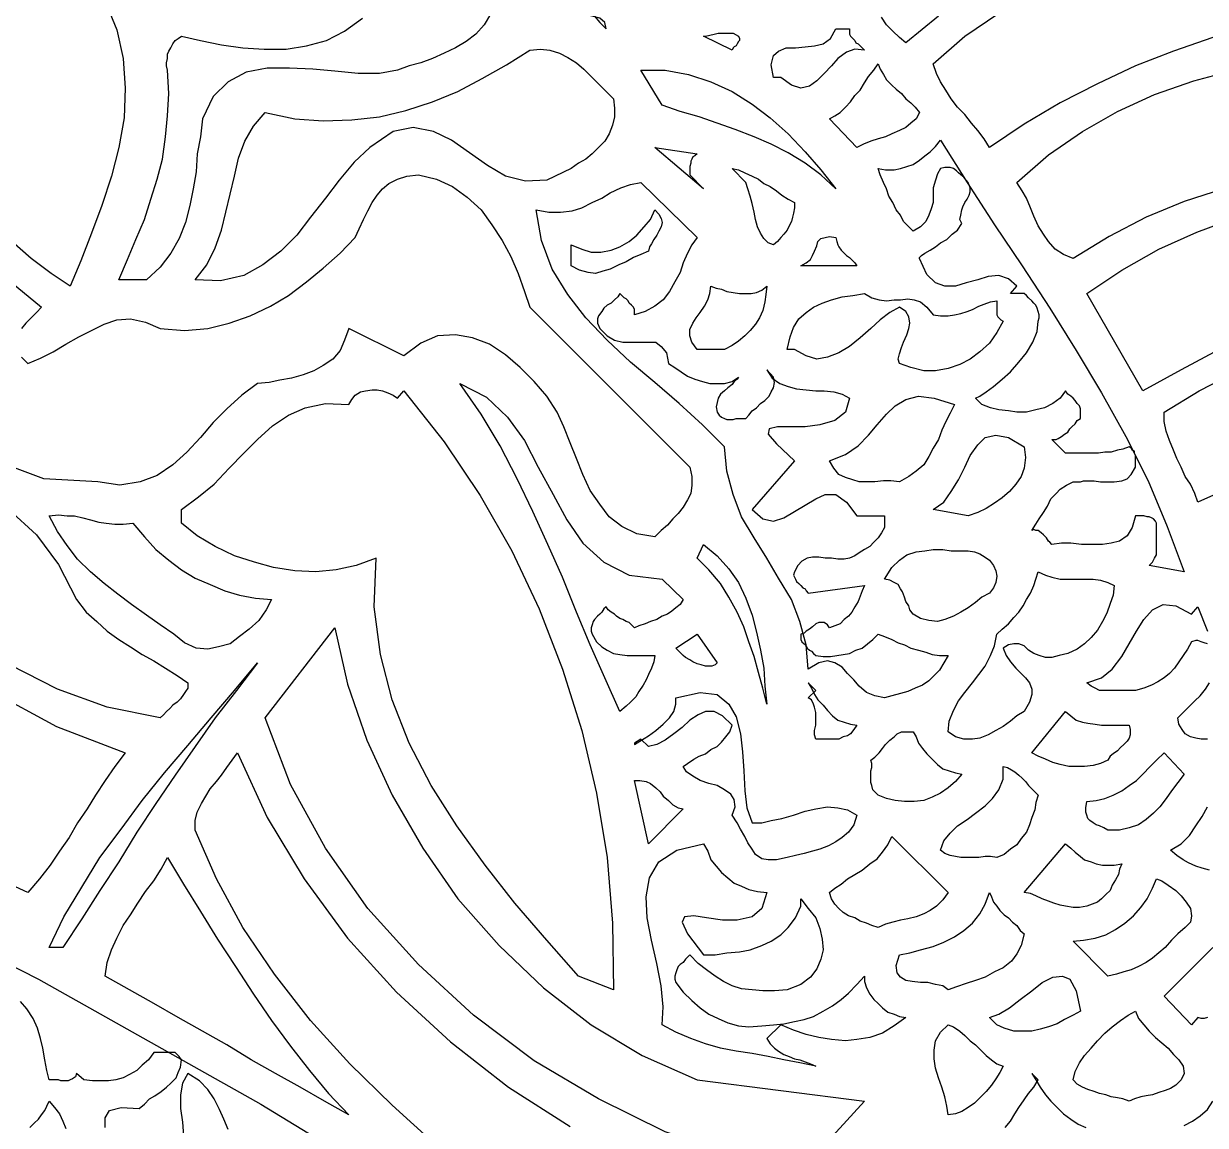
# Model space of a CAD drawing. Extents: x 0.04 to 7.12, y 0.03 to 7.63.
# Drawn here: x 4.173 to 5.289, y 2.174 to 3.215 of the extents above; entities that cross this region are included whole.
import ezdxf

# ---------------------------------------------------------------- set-up
doc = ezdxf.new("R2010")
doc.units = 0
doc.layers.add('1', color=7, linetype='Continuous')

msp = doc.modelspace()

# ---------------------------------------------------------------- linework, layer by layer
msp.add_lwpolyline([(4.763, 3), (4.756, 2.997), (4.749, 2.994), (4.742, 2.99), (4.735, 2.987), (4.727, 2.983), (4.72, 2.981), (4.713, 2.979), (4.706, 2.98), (4.698, 2.982), (4.69, 2.986), (4.69, 3.006), (4.7, 3.002), (4.709, 2.999), (4.718, 2.999), (4.728, 3.001), (4.736, 3.004), (4.745, 3.009), (4.752, 3.015), (4.759, 3.023), (4.765, 3.03), (4.769, 3.039), (4.773, 3.035), (4.775, 3.031), (4.776, 3.027), (4.775, 3.023), (4.773, 3.019), (4.771, 3.015), (4.768, 3.011), (4.766, 3.007), (4.764, 3.004), (4.763, 3)])
at = {"layer": '1'}
for points in [[(4.723, 3.21), (4.722, 3.216), (4.717, 3.22), (4.71, 3.222), (4.701, 3.224), (4.692, 3.226), (4.682, 3.228), (4.673, 3.231), (4.665, 3.235), (4.66, 3.241), (4.657, 3.25), (4.665, 3.248), (4.673, 3.246), (4.68, 3.244), (4.687, 3.24), (4.693, 3.237), (4.7, 3.233), (4.706, 3.228), (4.712, 3.222), (4.717, 3.216), (4.723, 3.21)], [(4.25, 3.236), (4.261, 3.209), (4.267, 3.182), (4.269, 3.154), (4.268, 3.126), (4.263, 3.098), (4.256, 3.071), (4.247, 3.043), (4.237, 3.017), (4.227, 2.991), (4.217, 2.967), (4.199, 2.979), (4.18, 2.993), (4.162, 3.009), (4.144, 3.026), (4.126, 3.043), (4.108, 3.062), (4.09, 3.08), (4.073, 3.098), (4.056, 3.115), (4.039, 3.131), (4.023, 3.163), (4.007, 3.194), (3.992, 3.226)], [(4.614, 3.224), (4.608, 3.214), (4.6, 3.205), (4.591, 3.198), (4.581, 3.192), (4.57, 3.187), (4.559, 3.182), (4.548, 3.178), (4.537, 3.175), (4.526, 3.171), (4.509, 3.168), (4.489, 3.168), (4.467, 3.17), (4.446, 3.172), (4.424, 3.173), (4.403, 3.173), (4.383, 3.169), (4.366, 3.16), (4.352, 3.146), (4.342, 3.125), (4.34, 3.108), (4.337, 3.092), (4.336, 3.075), (4.333, 3.059), (4.33, 3.043), (4.326, 3.027), (4.32, 3.012), (4.312, 2.998), (4.302, 2.985), (4.289, 2.973), (4.263, 2.973), (4.271, 2.992), (4.279, 3.011), (4.287, 3.03), (4.293, 3.049), (4.299, 3.068), (4.304, 3.087), (4.307, 3.108), (4.309, 3.128), (4.31, 3.149), (4.309, 3.171), (4.308, 3.175), (4.308, 3.178), (4.309, 3.182), (4.309, 3.186), (4.31, 3.189), (4.312, 3.192), (4.314, 3.196), (4.316, 3.199), (4.319, 3.201), (4.322, 3.203), (4.34, 3.199), (4.36, 3.195), (4.38, 3.192), (4.4, 3.191), (4.421, 3.191), (4.44, 3.194), (4.459, 3.199), (4.476, 3.208), (4.493, 3.22)], [(5.037, 3.222), (5.006, 3.197), (5, 3.202), (4.994, 3.208), (4.988, 3.214), (4.983, 3.221)], [(5.296, 3.202), (5.259, 3.189), (5.223, 3.175), (5.187, 3.158), (5.152, 3.14), (5.118, 3.12), (5.085, 3.098), (5.08, 3.106), (5.074, 3.114), (5.068, 3.121), (5.062, 3.129), (5.055, 3.136), (5.049, 3.144), (5.044, 3.152), (5.039, 3.16), (5.035, 3.168), (5.032, 3.177), (5.062, 3.203), (5.094, 3.225)], [(4.848, 3.203), (4.849, 3.201), (4.849, 3.199), (4.848, 3.198), (4.847, 3.196), (4.846, 3.194), (4.844, 3.193), (4.843, 3.192), (4.842, 3.19), (4.815, 3.203), (4.815, 3.203), (4.817, 3.203), (4.821, 3.204), (4.825, 3.205), (4.829, 3.206), (4.834, 3.206), (4.839, 3.206), (4.843, 3.206), (4.848, 3.203)], [(4.953, 3.21), (4.953, 3.207), (4.953, 3.205), (4.954, 3.203), (4.956, 3.201), (4.958, 3.199), (4.959, 3.197), (4.961, 3.196), (4.963, 3.194), (4.965, 3.192), (4.967, 3.19), (4.958, 3.191), (4.95, 3.188), (4.942, 3.182), (4.936, 3.175), (4.929, 3.168), (4.922, 3.161), (4.915, 3.156), (4.907, 3.154), (4.898, 3.157), (4.888, 3.164), (4.881, 3.164), (4.879, 3.176), (4.881, 3.185), (4.886, 3.189), (4.893, 3.192), (4.902, 3.192), (4.911, 3.193), (4.92, 3.194), (4.928, 3.196), (4.935, 3.201), (4.94, 3.21), (4.953, 3.21)], [(4.73, 3.144), (4.731, 3.135), (4.731, 3.127), (4.729, 3.119), (4.726, 3.111), (4.722, 3.104), (4.716, 3.098), (4.71, 3.092), (4.704, 3.087), (4.697, 3.083), (4.69, 3.078), (4.667, 3.067), (4.647, 3.066), (4.628, 3.071), (4.611, 3.081), (4.594, 3.093), (4.577, 3.105), (4.56, 3.113), (4.541, 3.117), (4.522, 3.113), (4.5, 3.098), (4.485, 3.084), (4.471, 3.067), (4.458, 3.05), (4.444, 3.032), (4.431, 3.015), (4.416, 3), (4.399, 2.987), (4.381, 2.977), (4.359, 2.972), (4.335, 2.973), (4.346, 2.987), (4.354, 3.003), (4.36, 3.02), (4.364, 3.037), (4.368, 3.054), (4.372, 3.071), (4.376, 3.088), (4.382, 3.104), (4.39, 3.118), (4.401, 3.131), (4.429, 3.125), (4.456, 3.123), (4.483, 3.124), (4.509, 3.127), (4.534, 3.133), (4.559, 3.141), (4.583, 3.151), (4.606, 3.163), (4.629, 3.176), (4.651, 3.19), (4.661, 3.191), (4.67, 3.19), (4.679, 3.187), (4.687, 3.183), (4.695, 3.178), (4.702, 3.172), (4.709, 3.165), (4.716, 3.158), (4.723, 3.151), (4.73, 3.144)], [(4.94, 3.059), (4.926, 3.072), (4.911, 3.083), (4.895, 3.093), (4.879, 3.101), (4.863, 3.108), (4.845, 3.115), (4.828, 3.121), (4.811, 3.127), (4.793, 3.132), (4.776, 3.138), (4.756, 3.171), (4.779, 3.171), (4.801, 3.167), (4.822, 3.16), (4.842, 3.151), (4.861, 3.139), (4.878, 3.126), (4.895, 3.111), (4.911, 3.094), (4.926, 3.077), (4.94, 3.059)], [(5.019, 3.131), (5.016, 3.125), (5.011, 3.121), (5.006, 3.117), (5, 3.114), (4.993, 3.111), (4.987, 3.108), (4.98, 3.106), (4.973, 3.104), (4.966, 3.101), (4.96, 3.098), (4.934, 3.125), (4.939, 3.128), (4.944, 3.131), (4.949, 3.136), (4.954, 3.141), (4.958, 3.147), (4.963, 3.152), (4.967, 3.159), (4.971, 3.165), (4.976, 3.171), (4.98, 3.177), (4.982, 3.172), (4.985, 3.167), (4.988, 3.162), (4.993, 3.157), (4.997, 3.153), (5.002, 3.149), (5.006, 3.144), (5.011, 3.14), (5.015, 3.136), (5.019, 3.131)], [(5.306, 3.059), (5.269, 3.047), (5.233, 3.032), (5.198, 3.014), (5.164, 2.993), (5.155, 2.997), (5.147, 3.002), (5.141, 3.009), (5.136, 3.016), (5.131, 3.024), (5.127, 3.033), (5.124, 3.041), (5.12, 3.05), (5.116, 3.057), (5.111, 3.065), (5.141, 3.091), (5.173, 3.113), (5.206, 3.132), (5.241, 3.148), (5.278, 3.161), (5.316, 3.171)], [(5.269, 2.697), (5.236, 2.703), (5.239, 2.706), (5.241, 2.71), (5.243, 2.713), (5.243, 2.717), (5.243, 2.722), (5.243, 2.726), (5.243, 2.73), (5.243, 2.735), (5.243, 2.739), (5.243, 2.743), (5.242, 2.745), (5.24, 2.747), (5.238, 2.748), (5.236, 2.749), (5.234, 2.749), (5.231, 2.75), (5.229, 2.75), (5.226, 2.75), (5.223, 2.75), (5.22, 2.739), (5.215, 2.731), (5.208, 2.726), (5.2, 2.724), (5.192, 2.723), (5.182, 2.723), (5.172, 2.723), (5.162, 2.724), (5.153, 2.724), (5.144, 2.723), (5.142, 2.725), (5.141, 2.726), (5.139, 2.729), (5.137, 2.731), (5.136, 2.732), (5.134, 2.734), (5.131, 2.736), (5.129, 2.736), (5.127, 2.737), (5.125, 2.736), (5.129, 2.742), (5.132, 2.747), (5.136, 2.753), (5.14, 2.759), (5.143, 2.766), (5.148, 2.771), (5.152, 2.775), (5.158, 2.779), (5.164, 2.782), (5.171, 2.782), (5.174, 2.783), (5.179, 2.783), (5.184, 2.783), (5.19, 2.782), (5.197, 2.782), (5.203, 2.782), (5.21, 2.783), (5.215, 2.785), (5.219, 2.789), (5.223, 2.796), (5.223, 2.798), (5.223, 2.801), (5.223, 2.804), (5.223, 2.807), (5.222, 2.809), (5.222, 2.811), (5.22, 2.812), (5.219, 2.814), (5.217, 2.815), (5.211, 2.813), (5.206, 2.812), (5.2, 2.81), (5.194, 2.81), (5.188, 2.809), (5.182, 2.809), (5.176, 2.809), (5.17, 2.809), (5.164, 2.809), (5.157, 2.809), (5.144, 2.822), (5.148, 2.822), (5.15, 2.823), (5.153, 2.825), (5.156, 2.827), (5.159, 2.829), (5.161, 2.832), (5.163, 2.834), (5.166, 2.837), (5.168, 2.84), (5.171, 2.842), (5.171, 2.845), (5.171, 2.848), (5.171, 2.851), (5.17, 2.854), (5.168, 2.856), (5.166, 2.859), (5.164, 2.861), (5.162, 2.863), (5.159, 2.865), (5.157, 2.868), (5.152, 2.861), (5.145, 2.856), (5.137, 2.852), (5.129, 2.85), (5.12, 2.848), (5.111, 2.848), (5.103, 2.849), (5.094, 2.85), (5.086, 2.852), (5.078, 2.855), (5.072, 2.861), (5.076, 2.863), (5.082, 2.867), (5.089, 2.872), (5.097, 2.879), (5.105, 2.886), (5.113, 2.895), (5.12, 2.904), (5.126, 2.914), (5.13, 2.924), (5.131, 2.934), (5.132, 2.937), (5.132, 2.94), (5.131, 2.943), (5.13, 2.946), (5.129, 2.949), (5.127, 2.951), (5.125, 2.953), (5.122, 2.956), (5.12, 2.958), (5.118, 2.96), (5.105, 2.96), (5.111, 2.967), (5.103, 2.974), (5.094, 2.977), (5.084, 2.976), (5.074, 2.973), (5.063, 2.97), (5.053, 2.967), (5.043, 2.967), (5.034, 2.97), (5.026, 2.978), (5.019, 2.993), (5.019, 2.994), (5.021, 2.996), (5.024, 2.998), (5.029, 3.001), (5.034, 3.004), (5.039, 3.008), (5.045, 3.011), (5.05, 3.016), (5.055, 3.02), (5.059, 3.026), (5.057, 3.03), (5.058, 3.034), (5.059, 3.039), (5.06, 3.042), (5.062, 3.046), (5.064, 3.049), (5.066, 3.053), (5.067, 3.056), (5.067, 3.06), (5.065, 3.065), (5.063, 3.067), (5.061, 3.07), (5.058, 3.072), (5.056, 3.074), (5.054, 3.076), (5.051, 3.078), (5.048, 3.079), (5.046, 3.079), (5.043, 3.079), (5.039, 3.078), (5.036, 3.073), (5.034, 3.067), (5.032, 3.06), (5.032, 3.053), (5.032, 3.046), (5.03, 3.04), (5.028, 3.034), (5.025, 3.028), (5.02, 3.023), (5.013, 3.019), (5.009, 3.023), (5.004, 3.028), (5.001, 3.034), (4.997, 3.039), (4.994, 3.046), (4.99, 3.052), (4.988, 3.059), (4.985, 3.065), (4.982, 3.072), (4.98, 3.078), (4.987, 3.077), (4.995, 3.077), (5.001, 3.078), (5.007, 3.08), (5.013, 3.082), (5.019, 3.086), (5.024, 3.09), (5.029, 3.094), (5.034, 3.099), (5.039, 3.105), (5.064, 3.065), (5.09, 3.025), (5.116, 2.986), (5.142, 2.946), (5.167, 2.906), (5.191, 2.866), (5.214, 2.825), (5.235, 2.783), (5.253, 2.74), (5.269, 2.697)], [(4.809, 3.092), (4.807, 3.09), (4.805, 3.089), (4.804, 3.087), (4.803, 3.085), (4.803, 3.083), (4.802, 3.08), (4.802, 3.078), (4.802, 3.075), (4.802, 3.072), (4.815, 3.059), (4.769, 3.098), (4.809, 3.092)], [(4.171, 2.9), (4.177, 2.894), (4.189, 2.899), (4.201, 2.905), (4.213, 2.912), (4.225, 2.919), (4.237, 2.925), (4.249, 2.931), (4.261, 2.935), (4.274, 2.936), (4.288, 2.933), (4.302, 2.927), (4.325, 2.925), (4.347, 2.927), (4.367, 2.932), (4.387, 2.939), (4.406, 2.948), (4.423, 2.958), (4.44, 2.971), (4.456, 2.984), (4.472, 2.998), (4.486, 3.013), (4.49, 3.021), (4.494, 3.03), (4.498, 3.038), (4.502, 3.046), (4.507, 3.053), (4.512, 3.059), (4.518, 3.064), (4.526, 3.068), (4.535, 3.071), (4.546, 3.072), (4.563, 3.068), (4.578, 3.061), (4.592, 3.051), (4.605, 3.039), (4.615, 3.025), (4.625, 3.01), (4.633, 2.995), (4.64, 2.979), (4.646, 2.962), (4.651, 2.947), (4.802, 2.796), (4.804, 2.787), (4.804, 2.779), (4.803, 2.771), (4.8, 2.765), (4.796, 2.758), (4.791, 2.752), (4.786, 2.747), (4.781, 2.741), (4.775, 2.736), (4.769, 2.73), (4.752, 2.733), (4.738, 2.74), (4.726, 2.749), (4.717, 2.761), (4.708, 2.774), (4.701, 2.789), (4.695, 2.804), (4.689, 2.819), (4.683, 2.834), (4.677, 2.848), (4.667, 2.863), (4.655, 2.877), (4.642, 2.89), (4.628, 2.902), (4.613, 2.912), (4.597, 2.918), (4.581, 2.921), (4.564, 2.92), (4.548, 2.913), (4.532, 2.901), (4.48, 2.927), (4.476, 2.916), (4.472, 2.906), (4.465, 2.898), (4.456, 2.892), (4.447, 2.887), (4.437, 2.883), (4.426, 2.88), (4.415, 2.878), (4.405, 2.876), (4.394, 2.875), (4.379, 2.864), (4.365, 2.851), (4.352, 2.838), (4.34, 2.824), (4.327, 2.81), (4.314, 2.798), (4.299, 2.788), (4.283, 2.782), (4.264, 2.779), (4.243, 2.782), (4.192, 2.785), (4.149, 2.801)], [(4.901, 3.046), (4.901, 3.041), (4.9, 3.036), (4.899, 3.032), (4.898, 3.028), (4.896, 3.024), (4.894, 3.02), (4.891, 3.016), (4.888, 3.013), (4.885, 3.009), (4.881, 3.006), (4.876, 3.008), (4.872, 3.012), (4.869, 3.017), (4.866, 3.023), (4.864, 3.03), (4.863, 3.037), (4.861, 3.045), (4.859, 3.052), (4.857, 3.059), (4.855, 3.065), (4.842, 3.078), (4.848, 3.077), (4.854, 3.074), (4.861, 3.071), (4.867, 3.068), (4.872, 3.064), (4.878, 3.061), (4.884, 3.057), (4.889, 3.053), (4.895, 3.049), (4.901, 3.046)], [(5.618, 2.993), (5.575, 2.99), (5.534, 2.984), (5.493, 2.976), (5.453, 2.966), (5.414, 2.954), (5.376, 2.94), (5.338, 2.924), (5.302, 2.907), (5.266, 2.888), (5.23, 2.868), (5.177, 2.96), (5.21, 2.982), (5.245, 3.002), (5.281, 3.018), (5.319, 3.032), (5.357, 3.044), (5.398, 3.054), (5.438, 3.061), (5.48, 3.066), (5.523, 3.07), (5.565, 3.072), (5.618, 2.993)], [(4.809, 3.013), (4.804, 3.006), (4.8, 2.998), (4.796, 2.989), (4.793, 2.98), (4.788, 2.971), (4.783, 2.962), (4.777, 2.954), (4.769, 2.948), (4.76, 2.943), (4.75, 2.94), (4.75, 2.943), (4.75, 2.945), (4.749, 2.947), (4.747, 2.949), (4.745, 2.951), (4.744, 2.953), (4.742, 2.955), (4.74, 2.956), (4.738, 2.958), (4.736, 2.96), (4.734, 2.957), (4.731, 2.954), (4.728, 2.951), (4.724, 2.949), (4.721, 2.946), (4.719, 2.943), (4.716, 2.939), (4.715, 2.936), (4.715, 2.932), (4.717, 2.927), (4.724, 2.92), (4.731, 2.916), (4.739, 2.914), (4.747, 2.914), (4.755, 2.914), (4.763, 2.914), (4.77, 2.914), (4.775, 2.91), (4.78, 2.904), (4.782, 2.894), (4.788, 2.89), (4.794, 2.886), (4.8, 2.882), (4.807, 2.879), (4.814, 2.877), (4.821, 2.875), (4.828, 2.875), (4.835, 2.875), (4.842, 2.877), (4.848, 2.881), (4.847, 2.879), (4.844, 2.877), (4.842, 2.874), (4.838, 2.871), (4.835, 2.868), (4.831, 2.865), (4.829, 2.861), (4.828, 2.857), (4.827, 2.853), (4.828, 2.848), (4.83, 2.845), (4.832, 2.843), (4.835, 2.842), (4.837, 2.841), (4.84, 2.841), (4.843, 2.841), (4.846, 2.842), (4.849, 2.842), (4.852, 2.842), (4.855, 2.842), (4.858, 2.845), (4.861, 2.849), (4.865, 2.852), (4.869, 2.856), (4.873, 2.859), (4.877, 2.863), (4.879, 2.867), (4.881, 2.871), (4.882, 2.876), (4.881, 2.881), (4.875, 2.888), (4.88, 2.88), (4.887, 2.875), (4.895, 2.872), (4.903, 2.87), (4.912, 2.869), (4.921, 2.868), (4.929, 2.868), (4.938, 2.867), (4.946, 2.865), (4.953, 2.861), (4.949, 2.848), (4.939, 2.84), (4.925, 2.836), (4.911, 2.834), (4.896, 2.834), (4.885, 2.834), (4.877, 2.832), (4.876, 2.827), (4.884, 2.818), (4.901, 2.802), (4.861, 2.756), (4.871, 2.747), (4.881, 2.745), (4.891, 2.748), (4.901, 2.754), (4.911, 2.76), (4.921, 2.766), (4.93, 2.77), (4.94, 2.77), (4.95, 2.763), (4.96, 2.75), (4.986, 2.75), (4.986, 2.744), (4.986, 2.739), (4.983, 2.734), (4.98, 2.729), (4.976, 2.725), (4.972, 2.721), (4.967, 2.718), (4.962, 2.715), (4.958, 2.712), (4.953, 2.71), (4.948, 2.709), (4.942, 2.709), (4.936, 2.71), (4.93, 2.71), (4.924, 2.711), (4.918, 2.711), (4.913, 2.71), (4.908, 2.707), (4.904, 2.703), (4.901, 2.697), (4.9, 2.694), (4.901, 2.692), (4.902, 2.69), (4.903, 2.688), (4.905, 2.686), (4.907, 2.684), (4.909, 2.682), (4.911, 2.681), (4.912, 2.679), (4.914, 2.677), (4.967, 2.684), (4.965, 2.679), (4.963, 2.674), (4.961, 2.669), (4.958, 2.664), (4.955, 2.659), (4.952, 2.655), (4.948, 2.652), (4.944, 2.648), (4.939, 2.646), (4.934, 2.644), (4.932, 2.647), (4.929, 2.649), (4.926, 2.649), (4.924, 2.649), (4.921, 2.648), (4.918, 2.645), (4.915, 2.643), (4.912, 2.641), (4.91, 2.639), (4.907, 2.638), (4.907, 2.635), (4.907, 2.633), (4.908, 2.631), (4.91, 2.629), (4.912, 2.627), (4.913, 2.625), (4.915, 2.623), (4.917, 2.622), (4.919, 2.62), (4.921, 2.618), (4.928, 2.617), (4.935, 2.617), (4.941, 2.618), (4.947, 2.619), (4.953, 2.62), (4.959, 2.623), (4.965, 2.625), (4.97, 2.629), (4.975, 2.633), (4.98, 2.638), (4.986, 2.636), (4.993, 2.633), (4.999, 2.63), (5.005, 2.628), (5.011, 2.625), (5.018, 2.623), (5.025, 2.621), (5.031, 2.619), (5.038, 2.618), (5.046, 2.618), (5.042, 2.611), (5.038, 2.604), (5.033, 2.599), (5.028, 2.594), (5.022, 2.59), (5.015, 2.587), (5.008, 2.584), (5.001, 2.582), (4.993, 2.58), (4.986, 2.578), (4.977, 2.58), (4.969, 2.583), (4.962, 2.589), (4.957, 2.595), (4.951, 2.601), (4.946, 2.607), (4.939, 2.611), (4.932, 2.613), (4.924, 2.611), (4.914, 2.605), (4.912, 2.628), (4.906, 2.65), (4.898, 2.671), (4.886, 2.691), (4.875, 2.71), (4.863, 2.729), (4.851, 2.749), (4.843, 2.77), (4.837, 2.792), (4.835, 2.815), (4.814, 2.836), (4.792, 2.856), (4.769, 2.876), (4.746, 2.895), (4.724, 2.916), (4.704, 2.937), (4.687, 2.959), (4.672, 2.983), (4.662, 3.01), (4.657, 3.039), (4.669, 3.037), (4.68, 3.037), (4.691, 3.038), (4.7, 3.041), (4.71, 3.046), (4.719, 3.05), (4.727, 3.055), (4.737, 3.06), (4.746, 3.063), (4.756, 3.065), (4.809, 3.013)], [(4.94, 3.013), (4.941, 3.009), (4.942, 3.006), (4.943, 3.004), (4.945, 3.001), (4.948, 2.998), (4.95, 2.996), (4.953, 2.994), (4.956, 2.991), (4.958, 2.989), (4.96, 2.986), (4.907, 2.986), (4.912, 2.989), (4.916, 2.992), (4.918, 2.996), (4.92, 3), (4.922, 3.005), (4.923, 3.009), (4.926, 3.012), (4.93, 3.013), (4.934, 3.014), (4.94, 3.013)], [(4.156, 2.975), (4.19, 2.947), (4.185, 2.942), (4.18, 2.937), (4.175, 2.932), (4.171, 2.927)], [(4.875, 2.967), (4.874, 2.959), (4.873, 2.952), (4.871, 2.944), (4.868, 2.937), (4.864, 2.931), (4.859, 2.925), (4.854, 2.92), (4.848, 2.915), (4.842, 2.911), (4.835, 2.907), (4.809, 2.907), (4.804, 2.914), (4.802, 2.92), (4.802, 2.926), (4.805, 2.932), (4.808, 2.937), (4.812, 2.942), (4.816, 2.948), (4.819, 2.954), (4.821, 2.96), (4.822, 2.967), (4.827, 2.965), (4.832, 2.964), (4.837, 2.962), (4.843, 2.961), (4.849, 2.96), (4.854, 2.96), (4.86, 2.96), (4.865, 2.961), (4.87, 2.963), (4.875, 2.967)], [(5.032, 2.94), (5.039, 2.939), (5.046, 2.939), (5.052, 2.94), (5.058, 2.941), (5.064, 2.943), (5.069, 2.945), (5.075, 2.948), (5.08, 2.95), (5.086, 2.952), (5.092, 2.953), (5.092, 2.951), (5.092, 2.948), (5.092, 2.945), (5.092, 2.942), (5.092, 2.94), (5.093, 2.938), (5.094, 2.937), (5.096, 2.935), (5.098, 2.934), (5.092, 2.923), (5.085, 2.913), (5.076, 2.905), (5.067, 2.898), (5.057, 2.893), (5.046, 2.889), (5.034, 2.887), (5.023, 2.887), (5.011, 2.89), (5, 2.894), (4.999, 2.898), (5, 2.903), (5.002, 2.909), (5.004, 2.914), (5.007, 2.921), (5.009, 2.927), (5.01, 2.932), (5.009, 2.938), (5.006, 2.943), (5, 2.947), (4.991, 2.942), (4.982, 2.935), (4.973, 2.927), (4.963, 2.918), (4.953, 2.91), (4.943, 2.904), (4.932, 2.9), (4.922, 2.898), (4.912, 2.901), (4.901, 2.907), (4.894, 2.907), (4.897, 2.919), (4.9, 2.928), (4.905, 2.936), (4.912, 2.942), (4.919, 2.947), (4.927, 2.951), (4.936, 2.954), (4.946, 2.957), (4.956, 2.958), (4.967, 2.96), (4.974, 2.956), (4.981, 2.954), (4.988, 2.953), (4.995, 2.954), (5.001, 2.954), (5.008, 2.955), (5.014, 2.954), (5.02, 2.952), (5.026, 2.947), (5.032, 2.94)], [(5.32, 2.78), (5.282, 2.763), (5.279, 2.771), (5.275, 2.78), (5.27, 2.787), (5.266, 2.796), (5.262, 2.804), (5.259, 2.812), (5.255, 2.821), (5.252, 2.83), (5.25, 2.839), (5.25, 2.848), (5.283, 2.868), (5.318, 2.886)], [(4.526, 2.861), (4.532, 2.868), (4.57, 2.82), (4.604, 2.769), (4.634, 2.717), (4.66, 2.662), (4.682, 2.605), (4.7, 2.547), (4.714, 2.488), (4.724, 2.427), (4.729, 2.365), (4.73, 2.302), (4.697, 2.315), (4.667, 2.349), (4.637, 2.384), (4.609, 2.42), (4.582, 2.457), (4.558, 2.495), (4.537, 2.535), (4.521, 2.576), (4.51, 2.619), (4.504, 2.664), (4.506, 2.71), (4.487, 2.703), (4.468, 2.699), (4.449, 2.697), (4.429, 2.698), (4.409, 2.701), (4.391, 2.706), (4.372, 2.712), (4.354, 2.721), (4.337, 2.731), (4.322, 2.743), (4.322, 2.756), (4.338, 2.768), (4.353, 2.78), (4.367, 2.795), (4.381, 2.809), (4.394, 2.822), (4.408, 2.835), (4.423, 2.845), (4.439, 2.852), (4.458, 2.856), (4.48, 2.855), (4.483, 2.86), (4.486, 2.864), (4.491, 2.867), (4.496, 2.868), (4.502, 2.869), (4.507, 2.869), (4.512, 2.868), (4.517, 2.866), (4.522, 2.864), (4.526, 2.861)], [(4.776, 2.69), (4.796, 2.671), (4.793, 2.666), (4.789, 2.663), (4.785, 2.66), (4.781, 2.657), (4.776, 2.655), (4.771, 2.652), (4.765, 2.65), (4.76, 2.648), (4.754, 2.646), (4.75, 2.644), (4.747, 2.647), (4.745, 2.649), (4.742, 2.65), (4.739, 2.652), (4.736, 2.653), (4.733, 2.655), (4.731, 2.657), (4.728, 2.659), (4.725, 2.661), (4.723, 2.664), (4.721, 2.662), (4.719, 2.659), (4.717, 2.657), (4.715, 2.655), (4.712, 2.652), (4.711, 2.65), (4.71, 2.647), (4.709, 2.644), (4.709, 2.641), (4.71, 2.638), (4.714, 2.631), (4.719, 2.626), (4.724, 2.623), (4.73, 2.62), (4.736, 2.619), (4.743, 2.618), (4.749, 2.618), (4.756, 2.618), (4.763, 2.618), (4.769, 2.618), (4.768, 2.612), (4.766, 2.606), (4.763, 2.6), (4.761, 2.595), (4.758, 2.59), (4.754, 2.584), (4.751, 2.579), (4.746, 2.574), (4.742, 2.57), (4.736, 2.565), (4.722, 2.597), (4.708, 2.628), (4.695, 2.659), (4.682, 2.692), (4.668, 2.723), (4.654, 2.754), (4.639, 2.785), (4.623, 2.816), (4.605, 2.846), (4.585, 2.875), (4.61, 2.862), (4.63, 2.843), (4.646, 2.821), (4.659, 2.796), (4.673, 2.77), (4.686, 2.746), (4.701, 2.724), (4.721, 2.706), (4.745, 2.694), (4.776, 2.69)], [(5.052, 2.855), (5.048, 2.847), (5.044, 2.839), (5.04, 2.831), (5.037, 2.822), (5.032, 2.814), (5.028, 2.806), (5.023, 2.798), (5.016, 2.792), (5.009, 2.787), (5, 2.782), (4.992, 2.783), (4.985, 2.783), (4.977, 2.782), (4.97, 2.782), (4.962, 2.782), (4.956, 2.784), (4.949, 2.786), (4.943, 2.789), (4.938, 2.795), (4.934, 2.802), (4.949, 2.808), (4.961, 2.816), (4.971, 2.826), (4.979, 2.836), (4.988, 2.846), (4.996, 2.854), (5.006, 2.86), (5.018, 2.863), (5.033, 2.861), (5.052, 2.855)], [(5.118, 2.815), (5.119, 2.805), (5.118, 2.795), (5.115, 2.787), (5.11, 2.78), (5.104, 2.773), (5.097, 2.767), (5.09, 2.762), (5.082, 2.757), (5.074, 2.753), (5.065, 2.75), (5.032, 2.756), (5.042, 2.763), (5.049, 2.773), (5.056, 2.784), (5.062, 2.796), (5.067, 2.807), (5.074, 2.817), (5.081, 2.824), (5.091, 2.826), (5.103, 2.824), (5.118, 2.815)], [(4.159, 2.756), (4.185, 2.732), (4.206, 2.704), (4.223, 2.671), (4.232, 2.659), (4.242, 2.65), (4.252, 2.641), (4.263, 2.633), (4.274, 2.626), (4.285, 2.619), (4.296, 2.613), (4.307, 2.606), (4.318, 2.599), (4.328, 2.592), (4.328, 2.587), (4.326, 2.584), (4.324, 2.581), (4.321, 2.577), (4.318, 2.574), (4.314, 2.571), (4.311, 2.568), (4.308, 2.565), (4.305, 2.562), (4.302, 2.559), (4.252, 2.569), (4.205, 2.586), (4.16, 2.609)], [(4.276, 2.743), (4.287, 2.73), (4.298, 2.718), (4.31, 2.708), (4.322, 2.699), (4.335, 2.691), (4.349, 2.685), (4.363, 2.679), (4.377, 2.675), (4.392, 2.672), (4.407, 2.671), (4.402, 2.661), (4.395, 2.651), (4.386, 2.643), (4.377, 2.636), (4.368, 2.629), (4.357, 2.626), (4.347, 2.624), (4.336, 2.625), (4.325, 2.63), (4.315, 2.638), (4.302, 2.647), (4.289, 2.656), (4.275, 2.666), (4.262, 2.676), (4.249, 2.686), (4.236, 2.697), (4.224, 2.709), (4.214, 2.722), (4.205, 2.735), (4.197, 2.75), (4.206, 2.751), (4.214, 2.75), (4.221, 2.75), (4.229, 2.748), (4.236, 2.746), (4.244, 2.744), (4.251, 2.743), (4.259, 2.742), (4.267, 2.742), (4.276, 2.743)], [(4.875, 2.572), (4.871, 2.587), (4.867, 2.602), (4.863, 2.617), (4.858, 2.631), (4.853, 2.645), (4.847, 2.659), (4.839, 2.673), (4.831, 2.686), (4.82, 2.699), (4.809, 2.71), (4.815, 2.723), (4.828, 2.712), (4.839, 2.7), (4.848, 2.687), (4.855, 2.672), (4.861, 2.656), (4.865, 2.64), (4.869, 2.623), (4.872, 2.606), (4.873, 2.589), (4.875, 2.572)], [(5.085, 2.677), (5.078, 2.673), (5.072, 2.668), (5.065, 2.663), (5.058, 2.659), (5.051, 2.655), (5.043, 2.652), (5.036, 2.65), (5.028, 2.651), (5.02, 2.653), (5.013, 2.657), (5.01, 2.661), (5.009, 2.665), (5.006, 2.669), (5.005, 2.673), (5.003, 2.678), (5.001, 2.681), (4.999, 2.685), (4.995, 2.687), (4.991, 2.689), (4.986, 2.69), (4.993, 2.701), (5, 2.708), (5.007, 2.713), (5.016, 2.716), (5.024, 2.717), (5.032, 2.718), (5.041, 2.718), (5.049, 2.717), (5.057, 2.717), (5.065, 2.717), (5.071, 2.716), (5.076, 2.714), (5.081, 2.711), (5.085, 2.708), (5.089, 2.703), (5.091, 2.698), (5.092, 2.693), (5.091, 2.687), (5.089, 2.682), (5.085, 2.677)], [(5.203, 2.684), (5.202, 2.675), (5.199, 2.667), (5.196, 2.658), (5.192, 2.65), (5.187, 2.642), (5.181, 2.635), (5.175, 2.629), (5.168, 2.624), (5.159, 2.62), (5.151, 2.618), (5.144, 2.616), (5.138, 2.616), (5.132, 2.618), (5.127, 2.62), (5.122, 2.623), (5.118, 2.627), (5.113, 2.629), (5.108, 2.629), (5.103, 2.628), (5.098, 2.625), (5.101, 2.618), (5.105, 2.612), (5.11, 2.606), (5.115, 2.601), (5.119, 2.597), (5.123, 2.592), (5.125, 2.586), (5.125, 2.581), (5.123, 2.574), (5.118, 2.565), (5.111, 2.561), (5.105, 2.556), (5.098, 2.551), (5.091, 2.547), (5.084, 2.543), (5.076, 2.54), (5.069, 2.539), (5.061, 2.539), (5.053, 2.541), (5.046, 2.546), (5.047, 2.556), (5.051, 2.566), (5.056, 2.575), (5.062, 2.583), (5.069, 2.592), (5.075, 2.6), (5.081, 2.608), (5.086, 2.618), (5.09, 2.627), (5.092, 2.638), (5.097, 2.643), (5.103, 2.648), (5.108, 2.654), (5.113, 2.659), (5.117, 2.665), (5.12, 2.671), (5.124, 2.677), (5.127, 2.684), (5.129, 2.69), (5.131, 2.697), (5.138, 2.694), (5.144, 2.692), (5.152, 2.69), (5.159, 2.69), (5.167, 2.69), (5.175, 2.69), (5.183, 2.69), (5.19, 2.689), (5.197, 2.687), (5.203, 2.684)], [(5.291, 2.629), (5.288, 2.63), (5.285, 2.631), (5.282, 2.632), (5.28, 2.632), (5.276, 2.631), (5.272, 2.624), (5.268, 2.618), (5.264, 2.612), (5.26, 2.606), (5.255, 2.601), (5.25, 2.597), (5.244, 2.593), (5.238, 2.59), (5.231, 2.587), (5.223, 2.585), (5.219, 2.585), (5.214, 2.585), (5.209, 2.585), (5.203, 2.585), (5.199, 2.585), (5.194, 2.585), (5.189, 2.585), (5.185, 2.587), (5.181, 2.589), (5.177, 2.592), (5.191, 2.597), (5.201, 2.605), (5.21, 2.617), (5.217, 2.629), (5.224, 2.641), (5.231, 2.652), (5.239, 2.661), (5.249, 2.666), (5.261, 2.665), (5.276, 2.657), (5.282, 2.664)], [(5.282, 2.664), (5.291, 2.641)], [(4.809, 2.217), (4.967, 2.197), (4.907, 2.131), (4.843, 2.146), (4.779, 2.168), (4.716, 2.199), (4.655, 2.235), (4.598, 2.278), (4.546, 2.326), (4.498, 2.379), (4.458, 2.436), (4.425, 2.496), (4.401, 2.559), (4.467, 2.644), (4.479, 2.591), (4.497, 2.538), (4.521, 2.486), (4.55, 2.436), (4.583, 2.388), (4.622, 2.344), (4.664, 2.304), (4.709, 2.269), (4.757, 2.24), (4.809, 2.217)], [(4.828, 2.611), (4.826, 2.609), (4.823, 2.608), (4.82, 2.608), (4.817, 2.608), (4.813, 2.609), (4.809, 2.61), (4.805, 2.612), (4.802, 2.614), (4.798, 2.616), (4.796, 2.618), (4.789, 2.625), (4.809, 2.638), (4.828, 2.611)], [(4.21, 2.342), (4.197, 2.342), (4.211, 2.371), (4.228, 2.399), (4.245, 2.427), (4.265, 2.454), (4.285, 2.481), (4.306, 2.507), (4.328, 2.533), (4.35, 2.559), (4.372, 2.585), (4.394, 2.611), (4.374, 2.585), (4.354, 2.559), (4.335, 2.532), (4.316, 2.505), (4.298, 2.478), (4.28, 2.451), (4.263, 2.423), (4.245, 2.396), (4.228, 2.369), (4.21, 2.342)], [(4.96, 2.552), (4.957, 2.548), (4.954, 2.544), (4.951, 2.542), (4.947, 2.541), (4.943, 2.539), (4.939, 2.539), (4.934, 2.539), (4.93, 2.539), (4.925, 2.539), (4.921, 2.539), (4.92, 2.543), (4.92, 2.547), (4.921, 2.552), (4.921, 2.556), (4.921, 2.56), (4.921, 2.564), (4.92, 2.569), (4.919, 2.572), (4.917, 2.576), (4.914, 2.578), (4.921, 2.585), (4.914, 2.592), (4.917, 2.587), (4.92, 2.581), (4.923, 2.576), (4.928, 2.571), (4.932, 2.566), (4.937, 2.561), (4.942, 2.557), (4.948, 2.555), (4.954, 2.553), (4.96, 2.552)], [(5.291, 2.539), (5.285, 2.539), (5.28, 2.54), (5.275, 2.541), (5.27, 2.544), (5.267, 2.548), (5.264, 2.553), (5.263, 2.559), (5.268, 2.564), (5.273, 2.569), (5.279, 2.575), (5.284, 2.58), (5.289, 2.586), (5.293, 2.592)], [(4.141, 2.585), (4.204, 2.551), (4.269, 2.526), (4.259, 2.513), (4.25, 2.5), (4.241, 2.486), (4.233, 2.473), (4.224, 2.46), (4.216, 2.446), (4.207, 2.433), (4.198, 2.42), (4.188, 2.407), (4.177, 2.394), (4.116, 2.422)], [(4.861, 2.46), (4.87, 2.46), (4.879, 2.462), (4.889, 2.464), (4.9, 2.467), (4.911, 2.471), (4.921, 2.473), (4.932, 2.475), (4.942, 2.474), (4.951, 2.472), (4.96, 2.467), (4.957, 2.458), (4.952, 2.451), (4.946, 2.446), (4.94, 2.442), (4.933, 2.438), (4.925, 2.435), (4.918, 2.433), (4.91, 2.431), (4.902, 2.429), (4.894, 2.427), (4.884, 2.425), (4.876, 2.425), (4.87, 2.426), (4.864, 2.43), (4.861, 2.435), (4.857, 2.441), (4.854, 2.447), (4.85, 2.454), (4.847, 2.46), (4.842, 2.467), (4.845, 2.475), (4.844, 2.482), (4.841, 2.487), (4.835, 2.491), (4.828, 2.495), (4.82, 2.497), (4.812, 2.5), (4.805, 2.504), (4.799, 2.508), (4.796, 2.513), (4.8, 2.516), (4.806, 2.52), (4.811, 2.523), (4.817, 2.525), (4.822, 2.529), (4.828, 2.532), (4.832, 2.536), (4.836, 2.541), (4.84, 2.546), (4.842, 2.552), (4.833, 2.561), (4.825, 2.565), (4.817, 2.565), (4.81, 2.562), (4.802, 2.557), (4.795, 2.55), (4.787, 2.544), (4.779, 2.538), (4.771, 2.534), (4.763, 2.532), (4.756, 2.539), (4.75, 2.535), (4.75, 2.534), (4.755, 2.537), (4.763, 2.542), (4.77, 2.547), (4.777, 2.553), (4.783, 2.559), (4.787, 2.565), (4.789, 2.572), (4.789, 2.578), (4.812, 2.583), (4.828, 2.581), (4.839, 2.572), (4.846, 2.56), (4.85, 2.544), (4.852, 2.527), (4.853, 2.509), (4.854, 2.49), (4.856, 2.474), (4.861, 2.46)], [(5.217, 2.552), (5.218, 2.548), (5.218, 2.543), (5.217, 2.54), (5.215, 2.537), (5.212, 2.534), (5.209, 2.531), (5.206, 2.528), (5.202, 2.525), (5.199, 2.523), (5.197, 2.519), (5.19, 2.516), (5.183, 2.514), (5.175, 2.513), (5.168, 2.513), (5.16, 2.513), (5.152, 2.515), (5.145, 2.517), (5.138, 2.52), (5.131, 2.523), (5.125, 2.526), (5.157, 2.565), (5.162, 2.561), (5.167, 2.557), (5.173, 2.555), (5.178, 2.554), (5.185, 2.553), (5.191, 2.552), (5.197, 2.552), (5.204, 2.552), (5.21, 2.552), (5.217, 2.552)], [(5.059, 2.506), (5.053, 2.499), (5.046, 2.493), (5.039, 2.488), (5.031, 2.484), (5.023, 2.481), (5.014, 2.48), (5.005, 2.48), (4.996, 2.481), (4.988, 2.483), (4.98, 2.486), (4.977, 2.489), (4.975, 2.491), (4.974, 2.495), (4.973, 2.498), (4.973, 2.501), (4.973, 2.505), (4.973, 2.509), (4.974, 2.512), (4.974, 2.516), (4.973, 2.519), (4.977, 2.522), (4.981, 2.526), (4.984, 2.53), (4.987, 2.534), (4.991, 2.538), (4.995, 2.541), (4.998, 2.544), (5.002, 2.546), (5.007, 2.546), (5.013, 2.546), (5.016, 2.541), (5.018, 2.535), (5.022, 2.53), (5.026, 2.525), (5.031, 2.52), (5.036, 2.515), (5.041, 2.511), (5.047, 2.509), (5.053, 2.507), (5.059, 2.506)], [(4.562, 2.156), (4.521, 2.193), (4.481, 2.232), (4.444, 2.273), (4.41, 2.317), (4.38, 2.361), (4.355, 2.407), (4.335, 2.453), (4.335, 2.462), (4.337, 2.47), (4.341, 2.478), (4.345, 2.485), (4.349, 2.492), (4.355, 2.499), (4.36, 2.505), (4.365, 2.512), (4.37, 2.519), (4.375, 2.526), (4.403, 2.465), (4.438, 2.407), (4.479, 2.351), (4.525, 2.3), (4.576, 2.253), (4.631, 2.21), (4.689, 2.173)], [(5.269, 2.506), (5.263, 2.498), (5.257, 2.49), (5.252, 2.483), (5.246, 2.475), (5.24, 2.469), (5.233, 2.463), (5.226, 2.458), (5.217, 2.455), (5.208, 2.453), (5.197, 2.453), (5.193, 2.455), (5.189, 2.457), (5.186, 2.458), (5.183, 2.46), (5.18, 2.462), (5.178, 2.464), (5.177, 2.467), (5.176, 2.47), (5.176, 2.474), (5.177, 2.48), (5.186, 2.481), (5.194, 2.483), (5.202, 2.486), (5.21, 2.49), (5.217, 2.495), (5.224, 2.5), (5.23, 2.506), (5.237, 2.513), (5.243, 2.519), (5.25, 2.526), (5.269, 2.506)], [(5.131, 2.486), (5.129, 2.479), (5.128, 2.472), (5.125, 2.465), (5.123, 2.458), (5.12, 2.451), (5.115, 2.445), (5.111, 2.439), (5.105, 2.435), (5.099, 2.43), (5.092, 2.427), (5.086, 2.428), (5.081, 2.428), (5.075, 2.427), (5.069, 2.427), (5.064, 2.427), (5.058, 2.427), (5.053, 2.428), (5.048, 2.429), (5.043, 2.431), (5.039, 2.434), (5.042, 2.443), (5.048, 2.45), (5.055, 2.457), (5.064, 2.463), (5.072, 2.469), (5.081, 2.476), (5.088, 2.483), (5.094, 2.491), (5.098, 2.501), (5.098, 2.513), (5.102, 2.512), (5.106, 2.51), (5.109, 2.508), (5.113, 2.505), (5.116, 2.502), (5.119, 2.499), (5.122, 2.495), (5.125, 2.492), (5.128, 2.489), (5.131, 2.486)], [(4.796, 2.473), (4.763, 2.44), (4.75, 2.5), (4.755, 2.5), (4.761, 2.499), (4.765, 2.497), (4.77, 2.493), (4.774, 2.489), (4.777, 2.485), (4.782, 2.481), (4.786, 2.477), (4.791, 2.474), (4.796, 2.473)], [(5.293, 2.415), (5.286, 2.417), (5.28, 2.419), (5.273, 2.422), (5.268, 2.425), (5.262, 2.429), (5.256, 2.434), (5.266, 2.44), (5.274, 2.448), (5.28, 2.457), (5.286, 2.466), (5.291, 2.475)], [(5.046, 2.394), (5.041, 2.387), (5.035, 2.381), (5.029, 2.377), (5.023, 2.374), (5.016, 2.371), (5.008, 2.369), (5.001, 2.368), (4.994, 2.366), (4.987, 2.364), (4.98, 2.361), (4.974, 2.363), (4.969, 2.365), (4.963, 2.367), (4.958, 2.37), (4.952, 2.372), (4.947, 2.375), (4.943, 2.379), (4.939, 2.383), (4.936, 2.388), (4.934, 2.394), (4.939, 2.398), (4.945, 2.402), (4.951, 2.407), (4.958, 2.411), (4.965, 2.415), (4.972, 2.421), (4.979, 2.426), (4.984, 2.432), (4.989, 2.439), (4.993, 2.447), (5.046, 2.394)], [(4.875, 2.394), (4.87, 2.379), (4.861, 2.371), (4.847, 2.368), (4.833, 2.368), (4.818, 2.37), (4.806, 2.372), (4.797, 2.371), (4.795, 2.366), (4.8, 2.355), (4.815, 2.335), (4.826, 2.335), (4.837, 2.337), (4.849, 2.338), (4.859, 2.34), (4.87, 2.344), (4.879, 2.348), (4.888, 2.354), (4.895, 2.361), (4.902, 2.37), (4.907, 2.381), (4.907, 2.388), (4.914, 2.379), (4.921, 2.37), (4.925, 2.36), (4.927, 2.35), (4.928, 2.34), (4.926, 2.331), (4.922, 2.322), (4.916, 2.314), (4.907, 2.307), (4.894, 2.302), (4.882, 2.301), (4.871, 2.301), (4.861, 2.302), (4.851, 2.303), (4.842, 2.306), (4.834, 2.31), (4.826, 2.315), (4.818, 2.321), (4.81, 2.327), (4.802, 2.335), (4.8, 2.333), (4.798, 2.331), (4.796, 2.328), (4.793, 2.326), (4.791, 2.324), (4.79, 2.321), (4.789, 2.318), (4.788, 2.315), (4.788, 2.312), (4.789, 2.309), (4.796, 2.3), (4.804, 2.292), (4.812, 2.285), (4.82, 2.279), (4.829, 2.275), (4.838, 2.271), (4.848, 2.268), (4.858, 2.267), (4.87, 2.268), (4.881, 2.269), (4.891, 2.27), (4.901, 2.272), (4.91, 2.274), (4.919, 2.277), (4.928, 2.282), (4.937, 2.287), (4.945, 2.293), (4.952, 2.299), (4.96, 2.307), (4.967, 2.315), (4.967, 2.31), (4.969, 2.304), (4.972, 2.298), (4.976, 2.293), (4.98, 2.289), (4.984, 2.285), (4.989, 2.281), (4.995, 2.279), (5, 2.277), (5.006, 2.276), (4.995, 2.268), (4.984, 2.261), (4.972, 2.257), (4.96, 2.255), (4.949, 2.254), (4.936, 2.255), (4.924, 2.257), (4.912, 2.26), (4.9, 2.264), (4.888, 2.269), (4.875, 2.256), (4.878, 2.251), (4.882, 2.247), (4.886, 2.244), (4.891, 2.241), (4.896, 2.239), (4.901, 2.237), (4.906, 2.236), (4.911, 2.234), (4.916, 2.232), (4.921, 2.23), (4.906, 2.233), (4.891, 2.236), (4.876, 2.239), (4.861, 2.242), (4.846, 2.244), (4.831, 2.247), (4.817, 2.251), (4.803, 2.256), (4.789, 2.262), (4.776, 2.269), (4.777, 2.286), (4.775, 2.306), (4.771, 2.327), (4.766, 2.349), (4.762, 2.37), (4.761, 2.39), (4.764, 2.408), (4.773, 2.423), (4.79, 2.434), (4.815, 2.44), (4.819, 2.433), (4.822, 2.425), (4.827, 2.419), (4.832, 2.413), (4.838, 2.408), (4.844, 2.403), (4.851, 2.4), (4.858, 2.397), (4.866, 2.395), (4.875, 2.394)], [(5.21, 2.421), (5.208, 2.416), (5.207, 2.411), (5.204, 2.406), (5.201, 2.401), (5.199, 2.396), (5.195, 2.392), (5.191, 2.388), (5.187, 2.385), (5.182, 2.383), (5.177, 2.381), (5.17, 2.38), (5.164, 2.38), (5.157, 2.381), (5.152, 2.382), (5.146, 2.384), (5.141, 2.386), (5.135, 2.388), (5.129, 2.391), (5.124, 2.393), (5.118, 2.394), (5.157, 2.44), (5.162, 2.436), (5.166, 2.432), (5.171, 2.428), (5.175, 2.425), (5.181, 2.423), (5.186, 2.421), (5.192, 2.42), (5.198, 2.42), (5.203, 2.42), (5.21, 2.421)], [(4.48, 2.184), (4.457, 2.197), (4.434, 2.21), (4.411, 2.223), (4.388, 2.236), (4.365, 2.25), (4.342, 2.263), (4.319, 2.276), (4.296, 2.289), (4.273, 2.302), (4.25, 2.315), (4.252, 2.328), (4.256, 2.34), (4.261, 2.351), (4.267, 2.363), (4.274, 2.373), (4.281, 2.384), (4.288, 2.395), (4.296, 2.405), (4.303, 2.416), (4.309, 2.427), (4.324, 2.402), (4.34, 2.376), (4.356, 2.35), (4.373, 2.324), (4.39, 2.298), (4.407, 2.273), (4.425, 2.249), (4.443, 2.226), (4.461, 2.204), (4.48, 2.184)], [(3.973, 2.421), (4.187, 2.312), (4.397, 2.194), (4.602, 2.069)], [(5.263, 2.355), (5.257, 2.349), (5.251, 2.342), (5.245, 2.337), (5.239, 2.332), (5.233, 2.328), (5.226, 2.324), (5.219, 2.321), (5.212, 2.319), (5.205, 2.317), (5.197, 2.315), (5.164, 2.348), (5.174, 2.349), (5.185, 2.351), (5.195, 2.354), (5.204, 2.359), (5.213, 2.365), (5.221, 2.372), (5.228, 2.38), (5.234, 2.388), (5.239, 2.398), (5.243, 2.407), (5.248, 2.405), (5.254, 2.401), (5.261, 2.396), (5.266, 2.391), (5.271, 2.385), (5.275, 2.379), (5.276, 2.372), (5.275, 2.366), (5.27, 2.361), (5.263, 2.355)], [(5.118, 2.355), (5.115, 2.344), (5.111, 2.336), (5.106, 2.329), (5.098, 2.323), (5.09, 2.319), (5.081, 2.314), (5.072, 2.311), (5.063, 2.308), (5.054, 2.305), (5.046, 2.302), (5.041, 2.306), (5.034, 2.307), (5.027, 2.309), (5.02, 2.309), (5.012, 2.31), (5.006, 2.311), (5.001, 2.314), (4.998, 2.318), (4.997, 2.325), (5, 2.335), (5.01, 2.337), (5.02, 2.34), (5.032, 2.343), (5.042, 2.347), (5.052, 2.352), (5.061, 2.358), (5.069, 2.365), (5.076, 2.374), (5.081, 2.383), (5.085, 2.394), (5.087, 2.39), (5.089, 2.385), (5.092, 2.381), (5.095, 2.377), (5.099, 2.373), (5.103, 2.37), (5.107, 2.366), (5.111, 2.363), (5.114, 2.358), (5.118, 2.355)], [(5.291, 2.276), (5.288, 2.275), (5.285, 2.275), (5.282, 2.276), (5.276, 2.269), (5.25, 2.296), (5.296, 2.342)], [(5.171, 2.282), (5.164, 2.278), (5.156, 2.274), (5.149, 2.27), (5.141, 2.267), (5.133, 2.265), (5.125, 2.263), (5.116, 2.263), (5.108, 2.263), (5.099, 2.266), (5.092, 2.269), (5.085, 2.276), (5.094, 2.279), (5.104, 2.285), (5.114, 2.293), (5.125, 2.301), (5.135, 2.309), (5.145, 2.314), (5.154, 2.315), (5.161, 2.312), (5.167, 2.301), (5.171, 2.282)], [(4.25, 2.172), (4.25, 2.181), (4.254, 2.188), (4.265, 2.191), (4.282, 2.19), (4.287, 2.194), (4.292, 2.199), (4.297, 2.202), (4.303, 2.206), (4.308, 2.21), (4.312, 2.214), (4.317, 2.219), (4.319, 2.224), (4.321, 2.229), (4.322, 2.236), (4.32, 2.239), (4.318, 2.241), (4.316, 2.243), (4.313, 2.243), (4.31, 2.243), (4.307, 2.243), (4.304, 2.243), (4.301, 2.243), (4.298, 2.243), (4.296, 2.243), (4.291, 2.236), (4.285, 2.231), (4.28, 2.226), (4.273, 2.222), (4.267, 2.219), (4.26, 2.217), (4.253, 2.216), (4.245, 2.216), (4.238, 2.216), (4.23, 2.217), (4.223, 2.223), (4.222, 2.22), (4.219, 2.218), (4.217, 2.217), (4.215, 2.216), (4.212, 2.216), (4.208, 2.216), (4.206, 2.217), (4.203, 2.217), (4.2, 2.217), (4.197, 2.217), (4.195, 2.226), (4.193, 2.236), (4.191, 2.247), (4.189, 2.256), (4.186, 2.266), (4.182, 2.275), (4.176, 2.284), (4.17, 2.291)], [(5.269, 2.223), (5.266, 2.217), (5.261, 2.212), (5.256, 2.209), (5.251, 2.207), (5.245, 2.205), (5.239, 2.203), (5.233, 2.202), (5.228, 2.201), (5.222, 2.199), (5.217, 2.197), (5.211, 2.199), (5.206, 2.2), (5.2, 2.201), (5.195, 2.203), (5.189, 2.204), (5.184, 2.206), (5.178, 2.208), (5.173, 2.21), (5.168, 2.213), (5.164, 2.217), (5.166, 2.225), (5.17, 2.233), (5.175, 2.24), (5.181, 2.247), (5.187, 2.254), (5.194, 2.261), (5.201, 2.267), (5.209, 2.273), (5.216, 2.278), (5.223, 2.282), (5.226, 2.275), (5.231, 2.269), (5.236, 2.263), (5.242, 2.257), (5.248, 2.252), (5.254, 2.247), (5.259, 2.241), (5.264, 2.236), (5.268, 2.23), (5.269, 2.223)], [(5.098, 2.23), (5.095, 2.224), (5.091, 2.218), (5.087, 2.212), (5.082, 2.206), (5.077, 2.201), (5.071, 2.195), (5.065, 2.191), (5.059, 2.187), (5.053, 2.185), (5.046, 2.184), (5.045, 2.192), (5.043, 2.201), (5.04, 2.21), (5.037, 2.219), (5.034, 2.228), (5.033, 2.237), (5.033, 2.245), (5.034, 2.254), (5.039, 2.262), (5.046, 2.269), (5.051, 2.267), (5.057, 2.263), (5.062, 2.259), (5.067, 2.254), (5.072, 2.25), (5.077, 2.245), (5.082, 2.24), (5.087, 2.236), (5.092, 2.232), (5.098, 2.23)], [(4.366, 2.17), (4.362, 2.18), (4.358, 2.189), (4.353, 2.199), (4.347, 2.208), (4.339, 2.216), (4.328, 2.223), (4.323, 2.214), (4.321, 2.203), (4.321, 2.19), (4.323, 2.177), (4.324, 2.164)], [(5.1, 2.172), (5.105, 2.178), (5.109, 2.185), (5.113, 2.191), (5.118, 2.198), (5.122, 2.204), (5.127, 2.21), (5.131, 2.217), (5.125, 2.223), (5.129, 2.217), (5.133, 2.21), (5.138, 2.203), (5.143, 2.197), (5.149, 2.191), (5.155, 2.185), (5.162, 2.18), (5.169, 2.175), (5.176, 2.172)], [(4.179, 2.172), (4.183, 2.176), (4.187, 2.18), (4.19, 2.184), (4.193, 2.188), (4.195, 2.192), (4.197, 2.197), (4.202, 2.191), (4.207, 2.185), (4.21, 2.178), (4.213, 2.171)], [(5.269, 2.174), (5.277, 2.178), (5.284, 2.183), (5.291, 2.189), (5.296, 2.197), (5.3, 2.189), (5.305, 2.183), (5.312, 2.179), (5.319, 2.176), (5.326, 2.174)]]:
    msp.add_lwpolyline(points, dxfattribs=at)

doc.saveas('drawing.dxf')
